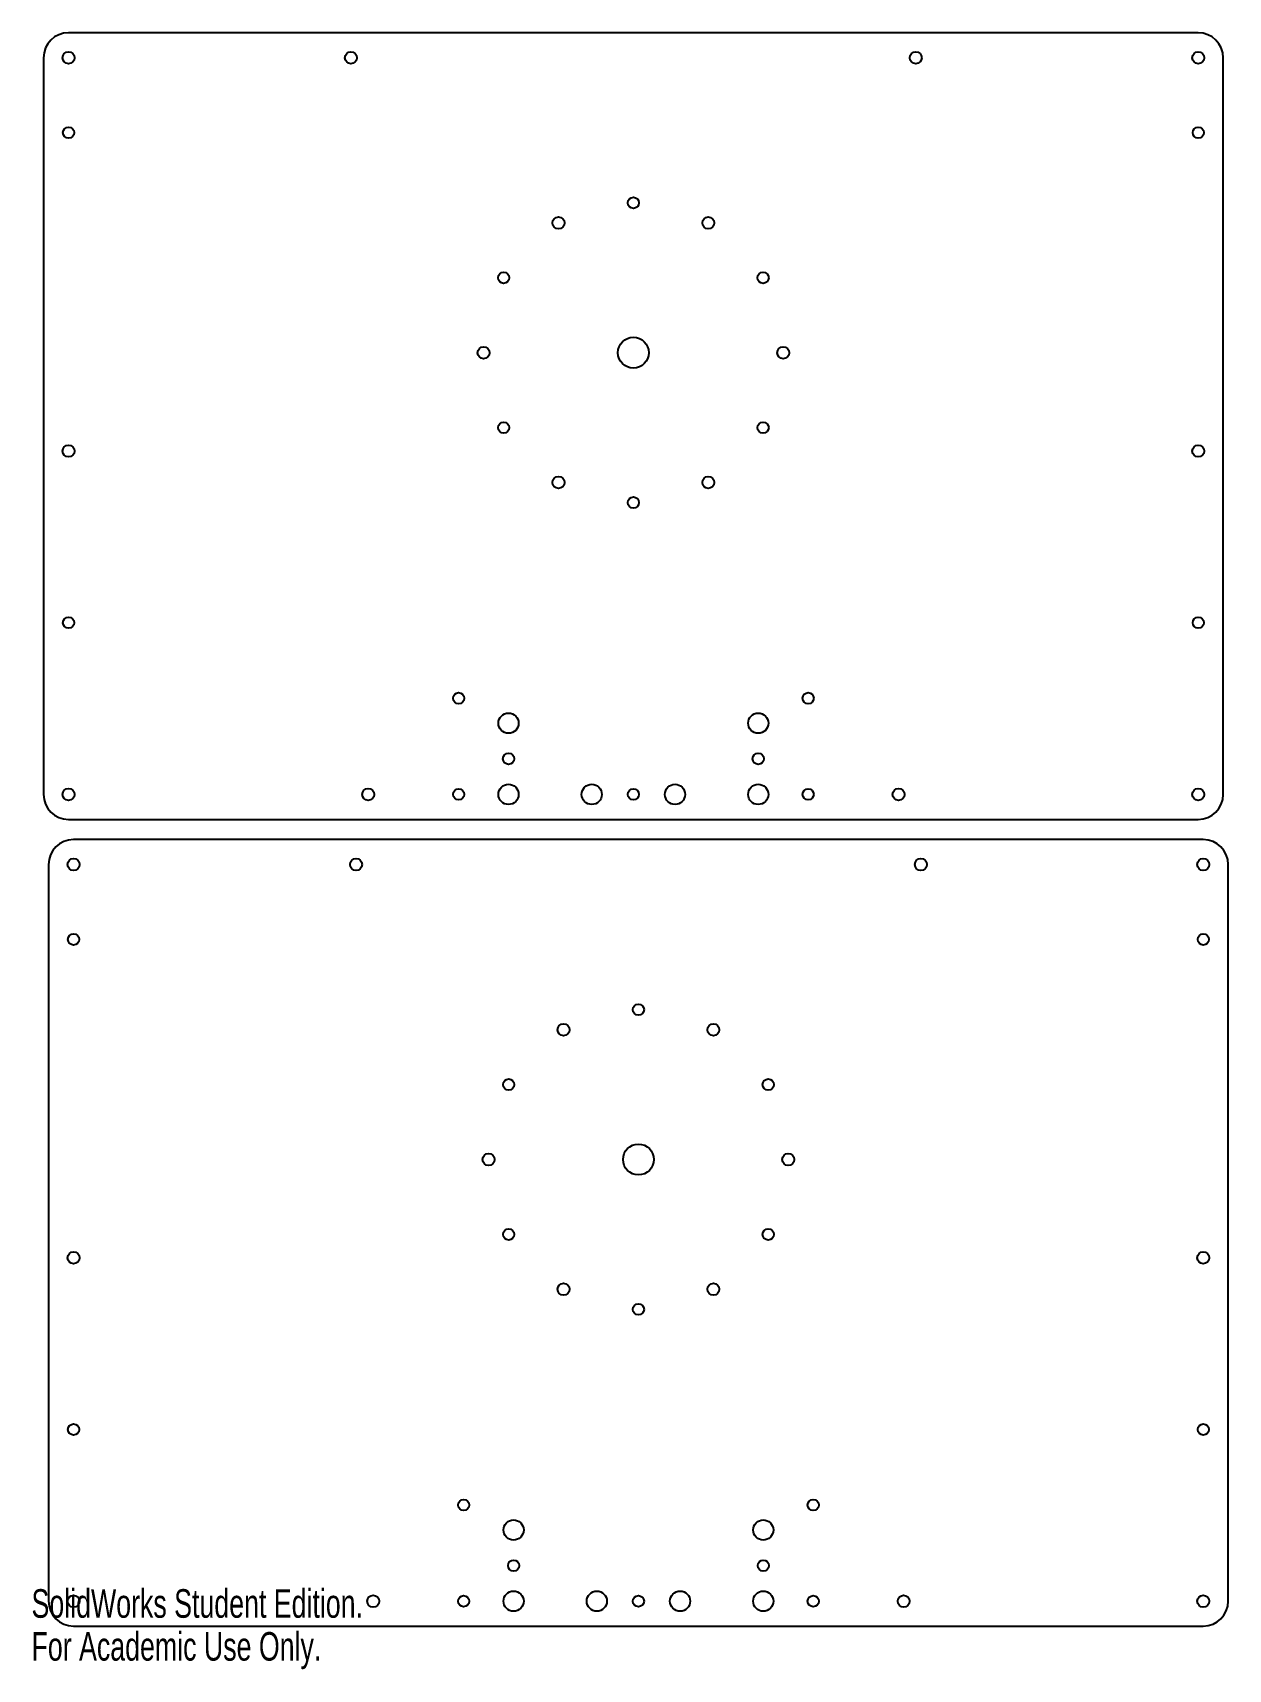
# Model space of a CAD drawing. Extents: x 0 to 0.304, y 0 to 0.416.
import ezdxf

# ---------------------------------------------------------------- set-up
doc = ezdxf.new("R2010")
doc.units = 0
doc.layers.get('0').update_dxf_attribs({"linetype": 'CONTINUOUS'})
doc.styles.add('SLDTEXTSTYLE0', font='TXT', dxfattribs={"width": 0.7})

msp = doc.modelspace()

# ---------------------------------------------------------------- linework, layer by layer
at = {"color": 7, "linetype": 'CONTINUOUS'}
for p, q in [((0.29672, 0.416), (0.00942, 0.416)), ((0.00307, 0.40965), (0.00307, 0.22235)), ((0.30307, 0.22235), (0.30307, 0.40965)), ((0.00942, 0.216), (0.29672, 0.216)), ((0.298, 0.21087), (0.0107, 0.21087)), ((0.00435, 0.20452), (0.00435, 0.01722)), ((0.30435, 0.01722), (0.30435, 0.20452)), ((0.0107, 0.01087), (0.298, 0.01087))]:
    msp.add_line(p, q, dxfattribs=at)
for centre, radius in [((0.00942, 0.40965), 0.00152), ((0.08124, 0.40965), 0.00152), ((0.22489, 0.40965), 0.00152), ((0.29672, 0.40965), 0.00152), ((0.00942, 0.3906), 0.00142), ((0.29672, 0.3906), 0.00142), ((0.15307, 0.37275), 0.00142), ((0.13402, 0.36765), 0.00152), ((0.17212, 0.36765), 0.00152), ((0.12007, 0.3537), 0.00142), ((0.18606, 0.3537), 0.00142), ((0.15307, 0.33465), 0.00392), ((0.11497, 0.33465), 0.00152), ((0.19117, 0.33465), 0.00152), ((0.12007, 0.3156), 0.00142), ((0.18606, 0.3156), 0.00142), ((0.00942, 0.30965), 0.00152), ((0.29672, 0.30965), 0.00152), ((0.13402, 0.30166), 0.00152), ((0.17212, 0.30166), 0.00152), ((0.15307, 0.29655), 0.00142), ((0.00942, 0.266), 0.00142), ((0.29672, 0.266), 0.00142), ((0.10862, 0.2468), 0.00142), ((0.19752, 0.2468), 0.00142), ((0.12132, 0.24045), 0.00257), ((0.18482, 0.24045), 0.00257), ((0.12132, 0.2314), 0.00142), ((0.18482, 0.2314), 0.00142), ((0.12132, 0.22235), 0.00257), ((0.14248, 0.22235), 0.00257), ((0.16365, 0.22235), 0.00257), ((0.18482, 0.22235), 0.00257), ((0.00942, 0.22235), 0.00152), ((0.08562, 0.22235), 0.00152), ((0.10862, 0.22235), 0.00142), ((0.15307, 0.22235), 0.00142), ((0.19752, 0.22235), 0.00142), ((0.22052, 0.22235), 0.00152), ((0.29672, 0.22235), 0.00152), ((0.0107, 0.20452), 0.00152), ((0.08253, 0.20452), 0.00152), ((0.22618, 0.20452), 0.00152), ((0.298, 0.20452), 0.00152), ((0.0107, 0.18547), 0.00142), ((0.298, 0.18547), 0.00142), ((0.15435, 0.16762), 0.00142), ((0.1353, 0.16252), 0.00152), ((0.1734, 0.16252), 0.00152), ((0.12136, 0.14857), 0.00142), ((0.18735, 0.14857), 0.00142), ((0.15435, 0.12952), 0.00392), ((0.11625, 0.12952), 0.00152), ((0.19245, 0.12952), 0.00152), ((0.12136, 0.11047), 0.00142), ((0.18735, 0.11047), 0.00142), ((0.0107, 0.10452), 0.00152), ((0.298, 0.10452), 0.00152), ((0.1353, 0.09653), 0.00152), ((0.1734, 0.09653), 0.00152), ((0.15435, 0.09142), 0.00142), ((0.0107, 0.06087), 0.00142), ((0.298, 0.06087), 0.00142), ((0.1099, 0.04167), 0.00142), ((0.1988, 0.04167), 0.00142), ((0.1226, 0.03532), 0.00257), ((0.1861, 0.03532), 0.00257), ((0.1226, 0.02627), 0.00142), ((0.1861, 0.02627), 0.00142), ((0.0107, 0.01722), 0.00152), ((0.0869, 0.01722), 0.00152), ((0.1099, 0.01722), 0.00142), ((0.1226, 0.01722), 0.00257), ((0.14377, 0.01722), 0.00257), ((0.15435, 0.01722), 0.00142), ((0.16494, 0.01722), 0.00257), ((0.1861, 0.01722), 0.00257), ((0.1988, 0.01722), 0.00142), ((0.2218, 0.01722), 0.00152), ((0.298, 0.01722), 0.00152)]:
    msp.add_circle(centre, radius, dxfattribs=at)
for centre, start, end in [((0.00942, 0.40965), 90, 180), ((0.29672, 0.40965), 0, 90), ((0.00942, 0.22235), 180, 270), ((0.29672, 0.22235), 270, 0), ((0.0107, 0.20452), 90, 180), ((0.298, 0.20452), 0, 90), ((0.0107, 0.01722), 180, 270), ((0.298, 0.01722), 270, 0)]:
    msp.add_arc(centre, 0.00635, start, end, dxfattribs=at)

# ---------------------------------------------------------------- texts
at = {"color": 7, "linetype": 'CONTINUOUS', "char_height": 0.007266, "attachment_point": 1, "style": 'SLDTEXTSTYLE0'}
for s, insert in [('SolidWorks Student Edition.', (0, 0.02027)), ('For Academic Use Only.', (0, 0.00937))]:
    msp.add_mtext(s, dxfattribs=dict(at, insert=insert))

doc.saveas('drawing.dxf')
